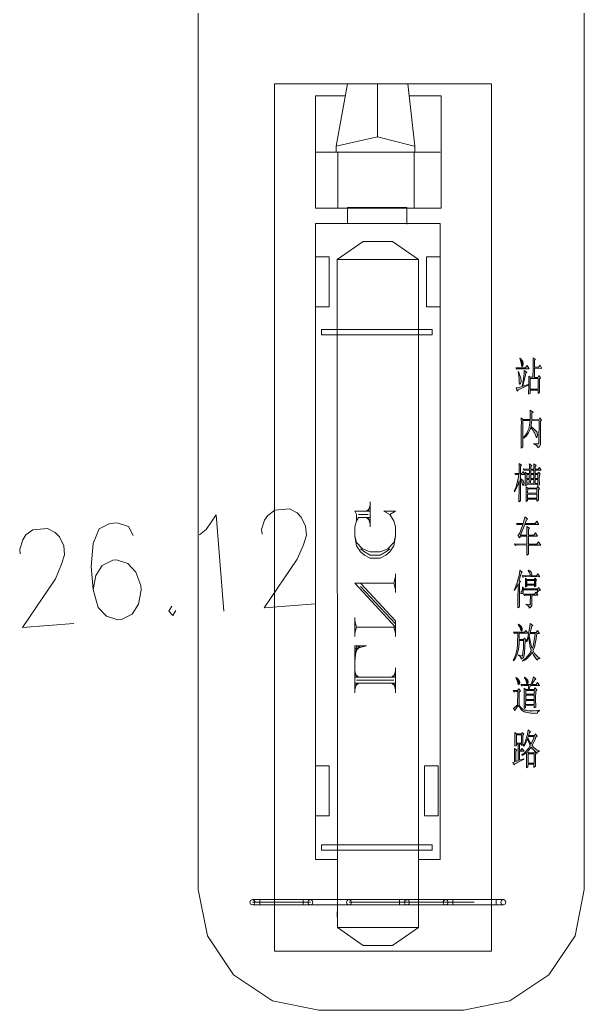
# Model space of a CAD drawing. Header units: millimetres. Extents: x -4415 to 173792, y -78716 to 47289.
# Drawn here: x 51886 to 63583, y -13370 to 7137 of the extents above; entities that cross this region are included whole.
import ezdxf

# ---------------------------------------------------------------- set-up
doc = ezdxf.new("R2010")
doc.units = ezdxf.units.MM

msp = doc.modelspace()

# ---------------------------------------------------------------- hatches: boundary and pattern name
h = msp.add_hatch(color=0)
h.dxf.hatch_style = 2
h.paths.add_polyline_path([(58479, 4395), (58475, 4399), (58479, 4403), (58483, 4399)])
h = msp.add_hatch(color=0)
h.dxf.hatch_style = 2
h.paths.add_polyline_path([(62255, 128), (62281, 99), (62310, 59), (62313, 48), (62317, 37), (62320, 21), (62320, 17), (62320, 5), (62314, -16), (62309, -25), (62304, -34), (62297, -43), (62292, -43), (62284, -24), (62282, -3), (62279, 26), (62262, 87), (62248, 121)])
h = msp.add_hatch(color=0)
h.paths.add_polyline_path([(62523, 139), (62576, 108), (62555, 86), (62554, -59), (62639, -59), (62670, -16), (62708, -80), (62554, -78), (62553, -267), (62623, -267), (62642, -231), (62679, -275), (62658, -297), (62657, -420), (62657, -562), (62658, -580), (62626, -602), (62626, -533), (62464, -531), (62464, -598), (62430, -618), (62431, -577), (62434, -478), (62435, -420), (62435, -363), (62434, -273), (62434, -239), (62466, -266), (62522, -266), (62524, -87), (62524, 116)])
h.paths.add_polyline_path([(62466, -287), (62464, -511), (62626, -512), (62628, -288)])
h = msp.add_hatch(color=0)
h.dxf.hatch_style = 2
h.paths.add_polyline_path([(62167, -67), (62369, -68), (62399, -20), (62441, -88), (62245, -87), (62229, -87), (62201, -91), (62188, -97)])
h = msp.add_hatch(color=0)
h.dxf.hatch_style = 2
h.paths.add_polyline_path([(62171, -485), (62188, -484), (62251, -467), (62298, -453), (62318, -344), (62338, -179), (62340, -125), (62394, -158), (62375, -182), (62361, -249), (62328, -382), (62312, -450), (62421, -413), (62423, -427), (62378, -447), (62276, -496), (62218, -526), (62196, -553)])
h = msp.add_hatch(color=0)
h.dxf.hatch_style = 2
h.paths.add_polyline_path([(62220, -144), (62245, -206), (62270, -283), (62271, -299), (62274, -314), (62276, -334), (62276, -338), (62275, -358), (62269, -383), (62263, -391), (62258, -398), (62250, -406), (62245, -406), (62238, -385), (62237, -365), (62236, -337), (62233, -283), (62230, -258), (62227, -233), (62219, -179), (62214, -150)])
h = msp.add_hatch(color=0)
h.paths.add_polyline_path([(62275, -1734), (62276, -1691), (62278, -1619), (62278, -1590), (62280, -1265), (62281, -1210), (62280, -1130), (62279, -1107), (62314, -1141), (62461, -1142), (62464, -1095), (62464, -996), (62464, -945), (62524, -986), (62500, -1008), (62500, -1042), (62498, -1109), (62497, -1142), (62640, -1143), (62661, -1107), (62701, -1151), (62679, -1173), (62676, -1623), (62677, -1662), (62650, -1714), (62621, -1729), (62620, -1703), (62578, -1664), (62538, -1652), (62538, -1638), (62570, -1643), (62613, -1646), (62624, -1646), (62634, -1646), (62645, -1616), (62644, -1586), (62647, -1164), (62497, -1163), (62494, -1198), (62487, -1259), (62482, -1286), (62544, -1338), (62607, -1401), (62609, -1415), (62611, -1428), (62612, -1450), (62612, -1458), (62612, -1472), (62609, -1492), (62604, -1500), (62601, -1507), (62597, -1515), (62591, -1515), (62585, -1500), (62582, -1485), (62574, -1463), (62553, -1417), (62539, -1392), (62524, -1368), (62494, -1324), (62477, -1303), (62465, -1345), (62430, -1416), (62408, -1445), (62385, -1474), (62337, -1518), (62311, -1533), (62310, -1707)])
h.paths.add_polyline_path([(62313, -1162), (62311, -1517), (62343, -1491), (62395, -1421), (62415, -1376), (62436, -1331), (62459, -1224), (62461, -1163)])
h = msp.add_hatch(color=0)
h.dxf.hatch_style = 2
h.paths.add_polyline_path([(62263, -2376), (62262, -2561), (62262, -2785), (62262, -2821), (62227, -2842), (62229, -2794), (62232, -2578), (62233, -2409), (62214, -2476), (62166, -2589), (62139, -2636), (62135, -2626), (62171, -2534), (62217, -2359), (62226, -2275), (62185, -2275), (62163, -2281), (62145, -2254), (62234, -2254), (62234, -2176), (62234, -2072), (62233, -2047), (62284, -2084), (62265, -2107), (62264, -2254), (62288, -2255), (62313, -2218), (62353, -2276), (62264, -2275), (62263, -2359), (62288, -2379), (62318, -2411), (62323, -2423), (62328, -2435), (62333, -2453), (62333, -2459), (62333, -2467), (62328, -2482), (62324, -2490), (62321, -2498), (62315, -2507), (62310, -2507), (62304, -2490), (62300, -2473), (62295, -2450), (62277, -2400)])
h = msp.add_hatch(color=0)
h.paths.add_polyline_path([(62539, -2166), (62540, -2136), (62539, -2081), (62538, -2056), (62587, -2089), (62568, -2110), (62568, -2166), (62628, -2166), (62655, -2130), (62693, -2188), (62567, -2187), (62567, -2257), (62618, -2258), (62640, -2228), (62672, -2272), (62654, -2291), (62653, -2365), (62654, -2464), (62655, -2490), (62621, -2509), (62621, -2482), (62392, -2481), (62392, -2497), (62358, -2514), (62360, -2479), (62362, -2407), (62362, -2371), (62362, -2335), (62362, -2264), (62361, -2229), (62393, -2255), (62448, -2257), (62448, -2186), (62358, -2185), (62337, -2191), (62319, -2164), (62448, -2165), (62448, -2126), (62448, -2070), (62446, -2055), (62498, -2092), (62477, -2112), (62475, -2165)])
h.paths.add_polyline_path([(62475, -2277), (62474, -2360), (62538, -2361), (62539, -2277)])
h.paths.add_polyline_path([(62474, -2380), (62473, -2461), (62537, -2462), (62538, -2381)])
h.paths.add_polyline_path([(62567, -2277), (62566, -2361), (62623, -2361), (62623, -2278)])
h.paths.add_polyline_path([(62566, -2381), (62566, -2462), (62621, -2462), (62623, -2381)])
h.paths.add_polyline_path([(62393, -2276), (62393, -2360), (62446, -2360), (62446, -2276)])
h.paths.add_polyline_path([(62475, -2186), (62475, -2257), (62539, -2257), (62539, -2187)])
h.paths.add_polyline_path([(62392, -2380), (62392, -2461), (62445, -2461), (62446, -2380)])
h = msp.add_hatch(color=0)
h.paths.add_polyline_path([(62634, -2593), (62634, -2678), (62634, -2787), (62635, -2810), (62602, -2831), (62603, -2790), (62410, -2789), (62410, -2819), (62377, -2838), (62379, -2801), (62380, -2725), (62381, -2686), (62381, -2648), (62380, -2572), (62380, -2534), (62412, -2558), (62600, -2559), (62621, -2529), (62654, -2573)])
h.paths.add_polyline_path([(62411, -2682), (62411, -2769), (62603, -2771), (62603, -2683)])
h.paths.add_polyline_path([(62412, -2578), (62411, -2661), (62603, -2663), (62604, -2580)])
h = msp.add_hatch(color=0)
h.dxf.hatch_style = 2
h.paths.add_polyline_path([(62407, -3199), (62399, -3202), (62375, -3248), (62357, -3292), (62566, -3294), (62602, -3247), (62646, -3314), (62355, -3312), (62266, -3533), (62395, -3534), (62396, -3471), (62395, -3381), (62394, -3354), (62451, -3387), (62431, -3414), (62430, -3534), (62539, -3535), (62572, -3486), (62616, -3556), (62430, -3554), (62429, -3719), (62601, -3720), (62636, -3670), (62683, -3740), (62429, -3739), (62429, -3791), (62429, -3886), (62430, -3930), (62391, -3946), (62392, -3884), (62394, -3781), (62394, -3739), (62202, -3737), (62192, -3737), (62169, -3742), (62157, -3747), (62136, -3717), (62394, -3719), (62395, -3554), (62266, -3553), (62242, -3587), (62208, -3536), (62221, -3527), (62247, -3486), (62260, -3455), (62273, -3423), (62299, -3353), (62312, -3312), (62245, -3312), (62235, -3312), (62212, -3316), (62200, -3321), (62179, -3291), (62318, -3291), (62334, -3239), (62353, -3170), (62356, -3155)])
h = msp.add_hatch(color=0)
h.dxf.hatch_style = 2
h.paths.add_polyline_path([(62244, -4516), (62239, -5019), (62206, -5042), (62208, -5000), (62209, -4937), (62209, -4915), (62212, -4543), (62195, -4581), (62160, -4648), (62141, -4676), (62134, -4670), (62160, -4611), (62202, -4491), (62217, -4429), (62232, -4367), (62249, -4283), (62252, -4262), (62300, -4298), (62282, -4316), (62266, -4367), (62242, -4448), (62234, -4475), (62262, -4496)])
h = msp.add_hatch(color=0)
h.dxf.hatch_style = 2
h.paths.add_polyline_path([(62425, -4269), (62430, -4260), (62454, -4275), (62482, -4298), (62486, -4307), (62490, -4316), (62496, -4328), (62496, -4334), (62496, -4343), (62488, -4364), (62481, -4374), (62596, -4375), (62625, -4335), (62667, -4395), (62373, -4393), (62357, -4393), (62329, -4397), (62317, -4402), (62296, -4372), (62465, -4374), (62464, -4350), (62444, -4298)])
h = msp.add_hatch(color=0)
h.paths.add_polyline_path([(62362, -4608), (62364, -4594), (62365, -4551), (62365, -4522), (62365, -4493), (62365, -4444), (62364, -4426), (62396, -4453), (62548, -4454), (62566, -4424), (62598, -4465), (62581, -4482), (62581, -4522), (62581, -4536), (62582, -4567), (62583, -4585), (62550, -4605), (62550, -4572), (62395, -4571), (62395, -4594)])
h.paths.add_polyline_path([(62396, -4473), (62395, -4551), (62551, -4552), (62551, -4474)])
h = msp.add_hatch(color=0)
h.dxf.hatch_style = 2
h.paths.add_polyline_path([(62601, -4727), (62623, -4667), (62317, -4664), (62319, -4673), (62320, -4688), (62319, -4694), (62319, -4703), (62318, -4719), (62315, -4728), (62313, -4736), (62302, -4745), (62291, -4745), (62280, -4745), (62269, -4740), (62269, -4734), (62269, -4729), (62275, -4716), (62279, -4707), (62289, -4691), (62302, -4644), (62306, -4614), (62315, -4614), (62318, -4644), (62620, -4646), (62639, -4616), (62676, -4670), (62657, -4672), (62623, -4703), (62607, -4733)])
h = msp.add_hatch(color=0)
h.dxf.hatch_style = 2
h.paths.add_polyline_path([(62383, -4963), (62410, -4969), (62444, -4975), (62452, -4974), (62459, -4971), (62467, -4953), (62466, -4937), (62467, -4776), (62404, -4775), (62387, -4775), (62360, -4780), (62347, -4785), (62326, -4755), (62554, -4757), (62582, -4716), (62624, -4777), (62497, -4776), (62496, -4957), (62497, -4991), (62470, -5034), (62443, -5043), (62444, -5025), (62414, -4992), (62383, -4977)])
h = msp.add_hatch(color=0)
h.dxf.hatch_style = 2
h.paths.add_polyline_path([(62225, -6015), (62251, -6023), (62284, -6031), (62291, -6031), (62298, -6030), (62308, -6011), (62311, -5992), (62314, -5974), (62320, -5917), (62322, -5879), (62323, -5840), (62327, -5758), (62328, -5714), (62237, -5713), (62234, -5785), (62220, -5905), (62208, -5953), (62196, -6001), (62151, -6092), (62117, -6135), (62112, -6125), (62139, -6075), (62175, -5979), (62182, -5934), (62191, -5889), (62200, -5801), (62202, -5758), (62203, -5716), (62205, -5618), (62205, -5563), (62161, -5563), (62139, -5569), (62121, -5543), (62349, -5544), (62375, -5507), (62414, -5564), (62238, -5563), (62237, -5694), (62326, -5694), (62348, -5664), (62378, -5708), (62358, -5728), (62354, -5842), (62348, -5973), (62346, -5991), (62342, -6008), (62337, -6036), (62333, -6046), (62329, -6056), (62320, -6073), (62314, -6079), (62308, -6086), (62290, -6098), (62277, -6103), (62275, -6077), (62248, -6041), (62223, -6029)])
h = msp.add_hatch(color=0)
h.dxf.hatch_style = 2
h.paths.add_polyline_path([(62221, -5375), (62248, -5395), (62281, -5426), (62288, -5436), (62293, -5446), (62299, -5464), (62299, -5473), (62299, -5478), (62298, -5491), (62296, -5499), (62294, -5506), (62288, -5515), (62282, -5517), (62277, -5518), (62268, -5501), (62264, -5482), (62260, -5466), (62236, -5417), (62216, -5385)])
h = msp.add_hatch(color=0)
h.paths.add_polyline_path([(62486, -5919), (62466, -5859), (62440, -5722), (62435, -5645), (62417, -5693), (62397, -5743), (62394, -5745), (62387, -5738), (62413, -5651), (62452, -5462), (62465, -5360), (62518, -5404), (62497, -5420), (62488, -5456), (62473, -5519), (62466, -5548), (62590, -5548), (62618, -5508), (62660, -5569), (62599, -5568), (62588, -5684), (62550, -5860), (62522, -5920), (62555, -5984), (62628, -6062), (62667, -6075), (62667, -6089), (62645, -6089), (62620, -6105), (62616, -6122), (62584, -6090), (62527, -6007), (62502, -5957), (62463, -6020), (62365, -6114), (62307, -6143), (62305, -6133), (62364, -6090), (62454, -5984)])
h.paths.add_polyline_path([(62444, -5621), (62453, -5689), (62483, -5817), (62503, -5880), (62523, -5832), (62553, -5677), (62565, -5568), (62460, -5567), (62456, -5581), (62448, -5608)])
h = msp.add_hatch(color=0)
h.dxf.hatch_style = 2
h.paths.add_polyline_path([(62165, -6488), (62171, -6479), (62191, -6494), (62221, -6522), (62230, -6534), (62238, -6547), (62247, -6573), (62246, -6586), (62246, -6600), (62240, -6616), (62236, -6619), (62232, -6622), (62225, -6627), (62218, -6626), (62208, -6606), (62205, -6586), (62201, -6562), (62181, -6514)])
h = msp.add_hatch(color=0)
h.paths.add_polyline_path([(62424, -6729), (62433, -6648), (62350, -6647), (62335, -6647), (62307, -6651), (62294, -6657), (62273, -6627), (62479, -6628), (62499, -6578), (62527, -6496), (62534, -6465), (62581, -6512), (62572, -6516), (62554, -6534), (62544, -6548), (62534, -6561), (62510, -6601), (62496, -6628), (62585, -6629), (62615, -6586), (62657, -6649), (62470, -6648), (62439, -6729), (62546, -6730), (62570, -6695), (62602, -6743), (62578, -6766), (62577, -6918), (62577, -6964), (62578, -7051), (62578, -7092), (62546, -7111), (62546, -7065), (62370, -7064), (62370, -7100), (62337, -7120), (62339, -7062), (62340, -6953), (62341, -6904), (62341, -6854), (62341, -6753), (62340, -6701), (62376, -6728)])
h.paths.add_polyline_path([(62372, -6848), (62371, -6939), (62547, -6940), (62548, -6850)])
h.paths.add_polyline_path([(62371, -6958), (62370, -7043), (62546, -7044), (62547, -6960)])
h.paths.add_polyline_path([(62372, -6748), (62372, -6829), (62548, -6830), (62548, -6749)])
h = msp.add_hatch(color=0)
h.dxf.hatch_style = 2
h.paths.add_polyline_path([(62344, -6486), (62349, -6476), (62366, -6488), (62394, -6513), (62404, -6526), (62413, -6538), (62423, -6561), (62422, -6572), (62422, -6583), (62416, -6599), (62411, -6604), (62407, -6610), (62400, -6614), (62395, -6614), (62387, -6598), (62385, -6581), (62381, -6559), (62361, -6512)])
h = msp.add_hatch(color=0)
h.dxf.hatch_style = 2
h.paths.add_polyline_path([(62234, -7052), (62244, -7069), (62271, -7102), (62289, -7120), (62307, -7137), (62354, -7157), (62383, -7161), (62411, -7167), (62457, -7171), (62475, -7171), (62509, -7171), (62601, -7165), (62658, -7159), (62658, -7172), (62640, -7177), (62618, -7202), (62616, -7223), (62560, -7224), (62469, -7219), (62433, -7214), (62396, -7209), (62341, -7193), (62322, -7182), (62303, -7171), (62269, -7136), (62255, -7112), (62240, -7088), (62221, -7066), (62217, -7067), (62212, -7068), (62194, -7089), (62180, -7110), (62166, -7131), (62148, -7161), (62145, -7172), (62115, -7125), (62134, -7108), (62179, -7070), (62204, -7049), (62206, -6771), (62187, -6771), (62172, -6771), (62144, -6775), (62131, -6780), (62109, -6749), (62202, -6750), (62227, -6714), (62260, -6761), (62236, -6784)])
h = msp.add_hatch(color=0)
h.paths.add_polyline_path([(62574, -8075), (62574, -8147), (62574, -8269), (62575, -8319), (62542, -8342), (62542, -8279), (62419, -8278), (62417, -8328), (62384, -8354), (62386, -8300), (62388, -8140), (62390, -8033), (62372, -8049), (62325, -8081), (62295, -8095), (62293, -8086), (62341, -8051), (62426, -7953), (62464, -7889), (62449, -7857), (62422, -7785), (62410, -7745), (62393, -7794), (62354, -7873), (62334, -7905), (62327, -7899), (62362, -7818), (62410, -7653), (62423, -7567), (62470, -7605), (62451, -7624), (62449, -7632), (62439, -7659), (62431, -7681), (62552, -7682), (62568, -7649), (62605, -7693), (62584, -7715), (62566, -7763), (62526, -7849), (62503, -7889), (62536, -7930), (62611, -7985), (62653, -7998), (62653, -8012), (62638, -8013), (62616, -8031), (62610, -8048), (62576, -8024), (62513, -7962), (62484, -7922), (62470, -7943), (62430, -7991), (62406, -8020), (62427, -8039), (62542, -8041), (62556, -8014), (62591, -8055)])
h.paths.add_polyline_path([(62420, -8060), (62419, -8257), (62543, -8258), (62544, -8061)])
h.paths.add_polyline_path([(62417, -7728), (62429, -7764), (62461, -7830), (62482, -7862), (62500, -7829), (62533, -7749), (62548, -7702), (62427, -7701)])
h = msp.add_hatch(color=0)
h.paths.add_polyline_path([(62167, -8219), (62215, -8203), (62217, -7860), (62177, -7860), (62177, -7887), (62144, -7903), (62146, -7863), (62147, -7786), (62147, -7750), (62148, -7712), (62147, -7649), (62146, -7622), (62179, -7646), (62282, -7647), (62298, -7617), (62334, -7654), (62314, -7677), (62314, -7749), (62314, -7846), (62315, -7871), (62284, -7891), (62285, -7861), (62245, -7861), (62245, -7988), (62273, -7988), (62298, -7951), (62336, -8009), (62244, -8008), (62242, -8193), (62329, -8163), (62332, -8177), (62290, -8196), (62194, -8246), (62142, -8276), (62124, -8293), (62102, -8242), (62139, -8228), (62141, -8126), (62139, -7989), (62138, -7954), (62188, -7988), (62169, -8012)])
h.paths.add_polyline_path([(62178, -7666), (62177, -7840), (62285, -7841), (62287, -7667)])

# ---------------------------------------------------------------- linework, layer by layer
at = {"color": 0, "lineweight": 0}
for points in [[(55583, 21383), (55584, -10870)], [(63583, -10870), (63583, 21384)], [(57165, -12146), (57165, 5813)], [(57165, -12146), (57165, 5813)], [(61665, 5813), (57165, 5813)], [(57165, -12146), (57165, 5813)], [(57165, -12146), (57165, 5813)], [(60484, 5813), (58436, 5813)], [(60484, 5813), (58436, 5813)], [(58676, 5811), (58446, 4523)], [(59926, 5811), (58676, 5811)], [(59300, 4714), (59300, 5811)], [(60073, 4523), (59926, 5811)], [(61665, -12146), (61665, 5813)], [(58017, 3234), (58017, 5564)], [(58017, 5564), (58632, 5564)], [(60616, 5564), (59954, 5564)], [(60616, 3234), (60616, 5564)], [(58446, 4523), (59300, 4714)], [(58446, 4399), (58446, 4523)], [(59300, 4714), (60057, 4523)], [(60073, 4399), (60073, 4523)], [(60600, 4399), (58017, 4399)], [(58479, 4399), (58479, 3234)], [(60057, 3234), (60057, 4399)], [(58017, 3234), (60616, 3234)], [(58479, 3234), (60057, 3234)], [(58676, 3248), (58676, 2919)], [(59910, 3248), (58676, 3248)], [(59910, 2906), (59910, 3248)], [(58017, 2919), (58017, -10248)], [(58017, 2919), (58208, 2919)], [(60600, 2919), (58017, 2919)], [(58308, 2919), (58509, 2919)], [(58609, 2919), (58808, 2919)], [(58908, 2919), (59109, 2919)], [(59209, 2919), (59408, 2919)], [(59508, 2919), (59709, 2919)], [(59809, 2919), (60009, 2919)], [(60108, 2919), (60308, 2919)], [(60409, 2919), (60600, 2919)], [(60600, -10248), (60600, 2919)], [(60149, 2172), (59613, 2546), (59004, 2546), (58467, 2172)], [(58017, 1196), (58017, 2231)], [(58017, 2231), (58301, 2231)], [(58301, 2231), (58301, 1196)], [(58467, 2172), (58468, -11658)], [(58467, 2172), (60149, 2172)], [(60149, 2172), (60149, -11658)], [(60317, 1196), (60317, 2231)], [(60317, 2231), (60600, 2231)], [(60600, 2231), (60600, 1196)], [(58301, 1196), (58017, 1196)], [(60600, 1196), (60317, 1196)], [(59150, -3363), (59150, -2846)], [(56906, -3516), (56899, -3420), (56960, -3225), (57027, -3124), (57172, -3017), (57476, -2992), (57635, -3075), (57719, -3163), (57810, -3347), (57825, -3536), (57765, -3733), (57636, -4030), (56953, -5040), (58017, -4954)], [(59554, -3105), (59676, -3040), (59433, -3040), (59554, -3105), (59636, -3235), (59676, -3363), (59676, -3558), (59636, -3752), (59554, -3882), (59474, -3946), (59353, -4012), (59150, -4012), (59028, -3946), (58948, -3882), (58866, -3752), (58827, -3558), (58827, -3363), (58866, -3235), (58866, -3105), (58827, -3040), (59150, -3040)], [(59150, -2975), (59069, -3040)], [(59150, -2910), (59109, -3040)], [(54233, -3540), (54142, -3357), (53907, -3281), (53754, -3292), (53534, -3406), (53405, -3704), (53368, -4185), (53407, -4659), (53513, -5033), (53680, -5210), (53915, -5286), (53992, -5281), (54212, -5167), (54348, -4965), (54402, -4674), (54393, -4579), (54294, -4301), (54127, -4122), (53892, -4046), (53816, -4053), (53595, -4165), (53459, -4368), (53407, -4659)], [(55608, -3525), (55752, -3418), (55957, -3114), (56118, -5108)], [(59150, -3169), (58907, -3169), (58866, -3235)], [(59109, -3105), (58907, -3105)], [(59150, -3235), (59069, -3169)], [(59150, -3299), (59109, -3169)], [(51894, -3922), (51886, -3826), (51947, -3631), (52015, -3529), (52159, -3422), (52463, -3398), (52623, -3480), (52707, -3568), (52798, -3753), (52813, -3942), (52753, -4138), (52624, -4436), (51941, -5446), (53004, -5360)], [(59676, -3558), (59636, -3688), (59515, -3817), (59353, -3882), (59150, -3882), (58988, -3817), (58866, -3688), (58827, -3558)], [(59554, -3817), (59474, -3882), (59353, -3946), (59150, -3946), (59028, -3882), (58948, -3817)], [(59676, -4400), (59636, -4529)], [(59676, -4723), (59676, -4335)], [(59676, -5436), (58827, -4529)], [(59636, -4529), (58827, -4529)], [(59676, -5306), (58948, -4529)], [(59676, -5372), (58948, -4595)], [(59676, -4659), (59636, -4529)], [(55039, -5005), (54972, -5106), (55055, -5195), (55123, -5093)], [(58827, -5631), (58827, -5242)], [(58866, -5436), (58827, -5306)], [(59676, -5631), (59676, -5306)], [(58866, -5436), (58827, -5566)], [(59676, -5436), (58866, -5436)], [(59676, -5566), (59636, -5436)], [(58827, -6796), (58827, -5825), (59069, -5825)], [(58827, -6149), (58866, -5825)], [(58827, -6019), (58907, -5825)], [(58827, -5955), (58948, -5825)], [(58827, -5889), (59069, -5825)], [(58866, -6472), (58827, -6343)], [(59676, -6343), (59636, -6472)], [(59676, -6796), (59676, -6278)], [(58907, -6472), (58827, -6408)], [(59676, -6472), (58827, -6472)], [(59636, -6538), (58866, -6538)], [(59676, -6408), (59595, -6472)], [(59676, -6602), (58827, -6602)], [(58866, -6602), (58827, -6732)], [(58907, -6602), (58827, -6666)], [(59676, -6666), (59595, -6602)], [(59676, -6732), (59636, -6602)], [(58017, -9344), (58017, -8308)], [(58017, -8308), (58301, -8308)], [(58301, -8308), (58301, -9344)], [(60272, -8308), (60272, -9344)], [(60555, -8308), (60272, -8308)], [(60555, -9344), (60555, -8308)], [(58301, -9344), (58017, -9344)], [(60272, -9344), (60555, -9344)], [(58017, -10248), (58468, -10248)], [(60149, -10248), (60600, -10248)], [(55584, -10870), (55774, -11828), (56316, -12638), (57126, -13180), (58084, -13370)], [(61083, -13370), (62041, -13180), (62851, -12638), (63393, -11828), (63583, -10870)], [(57909, -11081), (56709, -11081)], [(57909, -11134), (56709, -11134)], [(57909, -11189), (56709, -11189)], [(56859, -11189), (56859, -11081)], [(57758, -11081), (57758, -11189)], [(58709, -11081), (57909, -11081)], [(58709, -11189), (57909, -11189)], [(59909, -11081), (58709, -11081)], [(59909, -11134), (58709, -11134)], [(59909, -11188), (58709, -11189)], [(61306, -11134), (58960, -11134)], [(59758, -11081), (59758, -11189)], [(60708, -11081), (59909, -11081)], [(60708, -11188), (59909, -11188)], [(61909, -11081), (60708, -11081)], [(61909, -11188), (60708, -11188)], [(60859, -11188), (60859, -11081)], [(61758, -11081), (61758, -11188)], [(58465, -11444), (58465, -11336)], [(58468, -11658), (60149, -11658)], [(60149, -11658), (59613, -12033), (59004, -12033), (58468, -11658)], [(61665, -12146), (57165, -12146)], [(61083, -13370), (58084, -13370)]]:
    msp.add_lwpolyline(points, dxfattribs=at)
for points in [[(58137, 613), (60434, 613), (60434, 723), (58137, 723)], [(62255, 128), (62281, 99), (62310, 59), (62313, 48), (62317, 37), (62320, 21), (62320, 17), (62320, 5), (62314, -16), (62309, -25), (62304, -34), (62297, -43), (62292, -43), (62284, -24), (62282, -3), (62279, 26), (62262, 87), (62248, 121)], [(62523, 139), (62576, 108), (62555, 86), (62554, -59), (62639, -59), (62670, -16), (62708, -80), (62554, -78), (62553, -267), (62623, -267), (62642, -231), (62679, -275), (62658, -297), (62657, -420), (62657, -562), (62658, -580), (62626, -602), (62626, -533), (62464, -531), (62464, -598), (62430, -618), (62431, -577), (62434, -478), (62435, -420), (62435, -363), (62434, -273), (62434, -239), (62466, -266), (62522, -266), (62524, -87), (62524, 116)], [(62167, -67), (62369, -68), (62399, -20), (62441, -88), (62245, -87), (62229, -87), (62201, -91), (62188, -97)], [(62171, -485), (62188, -484), (62251, -467), (62298, -453), (62318, -344), (62338, -179), (62340, -125), (62394, -158), (62375, -182), (62361, -249), (62328, -382), (62312, -450), (62421, -413), (62423, -427), (62378, -447), (62276, -496), (62218, -526), (62196, -553)], [(62220, -144), (62245, -206), (62270, -283), (62271, -299), (62274, -314), (62276, -334), (62276, -338), (62275, -358), (62269, -383), (62263, -391), (62258, -398), (62250, -406), (62245, -406), (62238, -385), (62237, -365), (62236, -337), (62233, -283), (62230, -258), (62227, -233), (62219, -179), (62214, -150)], [(62466, -287), (62464, -511), (62626, -512), (62628, -288)], [(62275, -1734), (62276, -1691), (62278, -1619), (62278, -1590), (62280, -1265), (62281, -1210), (62280, -1130), (62279, -1107), (62314, -1141), (62461, -1142), (62464, -1095), (62464, -996), (62464, -945), (62524, -986), (62500, -1008), (62500, -1042), (62498, -1109), (62497, -1142), (62640, -1143), (62661, -1107), (62701, -1151), (62679, -1173), (62676, -1623), (62677, -1662), (62650, -1714), (62621, -1729), (62620, -1703), (62578, -1664), (62538, -1652), (62538, -1638), (62570, -1643), (62613, -1646), (62624, -1646), (62634, -1646), (62645, -1616), (62644, -1586), (62647, -1164), (62497, -1163), (62494, -1198), (62487, -1259), (62482, -1286), (62544, -1338), (62607, -1401), (62609, -1415), (62611, -1428), (62612, -1450), (62612, -1458), (62612, -1472), (62609, -1492), (62604, -1500), (62601, -1507), (62597, -1515), (62591, -1515), (62585, -1500), (62582, -1485), (62574, -1463), (62553, -1417), (62539, -1392), (62524, -1368), (62494, -1324), (62477, -1303), (62465, -1345), (62430, -1416), (62408, -1445), (62385, -1474), (62337, -1518), (62311, -1533), (62310, -1707)], [(62313, -1162), (62311, -1517), (62343, -1491), (62395, -1421), (62415, -1376), (62436, -1331), (62459, -1224), (62461, -1163)], [(62263, -2376), (62262, -2561), (62262, -2785), (62262, -2821), (62227, -2842), (62229, -2794), (62232, -2578), (62233, -2409), (62214, -2476), (62166, -2589), (62139, -2636), (62135, -2626), (62171, -2534), (62217, -2359), (62226, -2275), (62185, -2275), (62163, -2281), (62145, -2254), (62234, -2254), (62234, -2176), (62234, -2072), (62233, -2047), (62284, -2084), (62265, -2107), (62264, -2254), (62288, -2255), (62313, -2218), (62353, -2276), (62264, -2275), (62263, -2359), (62288, -2379), (62318, -2411), (62323, -2423), (62328, -2435), (62333, -2453), (62333, -2459), (62333, -2467), (62328, -2482), (62324, -2490), (62321, -2498), (62315, -2507), (62310, -2507), (62304, -2490), (62300, -2473), (62295, -2450), (62277, -2400)], [(62539, -2166), (62540, -2136), (62539, -2081), (62538, -2056), (62587, -2089), (62568, -2110), (62568, -2166), (62628, -2166), (62655, -2130), (62693, -2188), (62567, -2187), (62567, -2257), (62618, -2258), (62640, -2228), (62672, -2272), (62654, -2291), (62653, -2365), (62654, -2464), (62655, -2490), (62621, -2509), (62621, -2482), (62392, -2481), (62392, -2497), (62358, -2514), (62360, -2479), (62362, -2407), (62362, -2371), (62362, -2335), (62362, -2264), (62361, -2229), (62393, -2255), (62448, -2257), (62448, -2186), (62358, -2185), (62337, -2191), (62319, -2164), (62448, -2165), (62448, -2126), (62448, -2070), (62446, -2055), (62498, -2092), (62477, -2112), (62475, -2165)], [(62475, -2186), (62475, -2257), (62539, -2257), (62539, -2187)], [(62392, -2380), (62392, -2461), (62445, -2461), (62446, -2380)], [(62393, -2276), (62393, -2360), (62446, -2360), (62446, -2276)], [(62474, -2380), (62473, -2461), (62537, -2462), (62538, -2381)], [(62475, -2277), (62474, -2360), (62538, -2361), (62539, -2277)], [(62567, -2277), (62566, -2361), (62623, -2361), (62623, -2278)], [(62566, -2381), (62566, -2462), (62621, -2462), (62623, -2381)], [(62634, -2593), (62634, -2678), (62634, -2787), (62635, -2810), (62602, -2831), (62603, -2790), (62410, -2789), (62410, -2819), (62377, -2838), (62379, -2801), (62380, -2725), (62381, -2686), (62381, -2648), (62380, -2572), (62380, -2534), (62412, -2558), (62600, -2559), (62621, -2529), (62654, -2573)], [(62412, -2578), (62411, -2661), (62603, -2663), (62604, -2580)], [(62411, -2682), (62411, -2769), (62603, -2771), (62603, -2683)], [(62407, -3199), (62399, -3202), (62375, -3248), (62357, -3292), (62566, -3294), (62602, -3247), (62646, -3314), (62355, -3312), (62266, -3533), (62395, -3534), (62396, -3471), (62395, -3381), (62394, -3354), (62451, -3387), (62431, -3414), (62430, -3534), (62539, -3535), (62572, -3486), (62616, -3556), (62430, -3554), (62429, -3719), (62601, -3720), (62636, -3670), (62683, -3740), (62429, -3739), (62429, -3791), (62429, -3886), (62430, -3930), (62391, -3946), (62392, -3884), (62394, -3781), (62394, -3739), (62202, -3737), (62192, -3737), (62169, -3742), (62157, -3747), (62136, -3717), (62394, -3719), (62395, -3554), (62266, -3553), (62242, -3587), (62208, -3536), (62221, -3527), (62247, -3486), (62260, -3455), (62273, -3423), (62299, -3353), (62312, -3312), (62245, -3312), (62235, -3312), (62212, -3316), (62200, -3321), (62179, -3291), (62318, -3291), (62334, -3239), (62353, -3170), (62356, -3155)], [(62244, -4516), (62239, -5019), (62206, -5042), (62208, -5000), (62209, -4937), (62209, -4915), (62212, -4543), (62195, -4581), (62160, -4648), (62141, -4676), (62134, -4670), (62160, -4611), (62202, -4491), (62217, -4429), (62232, -4367), (62249, -4283), (62252, -4262), (62300, -4298), (62282, -4316), (62266, -4367), (62242, -4448), (62234, -4475), (62262, -4496)], [(62425, -4269), (62430, -4260), (62454, -4275), (62482, -4298), (62486, -4307), (62490, -4316), (62496, -4328), (62496, -4334), (62496, -4343), (62488, -4364), (62481, -4374), (62596, -4375), (62625, -4335), (62667, -4395), (62373, -4393), (62357, -4393), (62329, -4397), (62317, -4402), (62296, -4372), (62465, -4374), (62464, -4350), (62444, -4298)], [(62362, -4608), (62364, -4594), (62365, -4551), (62365, -4522), (62365, -4493), (62365, -4444), (62364, -4426), (62396, -4453), (62548, -4454), (62566, -4424), (62598, -4465), (62581, -4482), (62581, -4522), (62581, -4536), (62582, -4567), (62583, -4585), (62550, -4605), (62550, -4572), (62395, -4571), (62395, -4594)], [(62396, -4473), (62395, -4551), (62551, -4552), (62551, -4474)], [(62601, -4727), (62623, -4667), (62317, -4664), (62319, -4673), (62320, -4688), (62319, -4694), (62319, -4703), (62318, -4719), (62315, -4728), (62313, -4736), (62302, -4745), (62291, -4745), (62280, -4745), (62269, -4740), (62269, -4734), (62269, -4729), (62275, -4716), (62279, -4707), (62289, -4691), (62302, -4644), (62306, -4614), (62315, -4614), (62318, -4644), (62620, -4646), (62639, -4616), (62676, -4670), (62657, -4672), (62623, -4703), (62607, -4733)], [(62383, -4963), (62410, -4969), (62444, -4975), (62452, -4974), (62459, -4971), (62467, -4953), (62466, -4937), (62467, -4776), (62404, -4775), (62387, -4775), (62360, -4780), (62347, -4785), (62326, -4755), (62554, -4757), (62582, -4716), (62624, -4777), (62497, -4776), (62496, -4957), (62497, -4991), (62470, -5034), (62443, -5043), (62444, -5025), (62414, -4992), (62383, -4977)], [(62225, -6015), (62251, -6023), (62284, -6031), (62291, -6031), (62298, -6030), (62308, -6011), (62311, -5992), (62314, -5974), (62320, -5917), (62322, -5879), (62323, -5840), (62327, -5758), (62328, -5714), (62237, -5713), (62234, -5785), (62220, -5905), (62208, -5953), (62196, -6001), (62151, -6092), (62117, -6135), (62112, -6125), (62139, -6075), (62175, -5979), (62182, -5934), (62191, -5889), (62200, -5801), (62202, -5758), (62203, -5716), (62205, -5618), (62205, -5563), (62161, -5563), (62139, -5569), (62121, -5543), (62349, -5544), (62375, -5507), (62414, -5564), (62238, -5563), (62237, -5694), (62326, -5694), (62348, -5664), (62378, -5708), (62358, -5728), (62354, -5842), (62348, -5973), (62346, -5991), (62342, -6008), (62337, -6036), (62333, -6046), (62329, -6056), (62320, -6073), (62314, -6079), (62308, -6086), (62290, -6098), (62277, -6103), (62275, -6077), (62248, -6041), (62223, -6029)], [(62221, -5375), (62248, -5395), (62281, -5426), (62288, -5436), (62293, -5446), (62299, -5464), (62299, -5473), (62299, -5478), (62298, -5491), (62296, -5499), (62294, -5506), (62288, -5515), (62282, -5517), (62277, -5518), (62268, -5501), (62264, -5482), (62260, -5466), (62236, -5417), (62216, -5385)], [(62486, -5919), (62466, -5859), (62440, -5722), (62435, -5645), (62417, -5693), (62397, -5743), (62394, -5745), (62387, -5738), (62413, -5651), (62452, -5462), (62465, -5360), (62518, -5404), (62497, -5420), (62488, -5456), (62473, -5519), (62466, -5548), (62590, -5548), (62618, -5508), (62660, -5569), (62599, -5568), (62588, -5684), (62550, -5860), (62522, -5920), (62555, -5984), (62628, -6062), (62667, -6075), (62667, -6089), (62645, -6089), (62620, -6105), (62616, -6122), (62584, -6090), (62527, -6007), (62502, -5957), (62463, -6020), (62365, -6114), (62307, -6143), (62305, -6133), (62364, -6090), (62454, -5984)], [(62444, -5621), (62453, -5689), (62483, -5817), (62503, -5880), (62523, -5832), (62553, -5677), (62565, -5568), (62460, -5567), (62456, -5581), (62448, -5608)], [(62165, -6488), (62171, -6479), (62191, -6494), (62221, -6522), (62230, -6534), (62238, -6547), (62247, -6573), (62246, -6586), (62246, -6600), (62240, -6616), (62236, -6619), (62232, -6622), (62225, -6627), (62218, -6626), (62208, -6606), (62205, -6586), (62201, -6562), (62181, -6514)], [(62424, -6729), (62433, -6648), (62350, -6647), (62335, -6647), (62307, -6651), (62294, -6657), (62273, -6627), (62479, -6628), (62499, -6578), (62527, -6496), (62534, -6465), (62581, -6512), (62572, -6516), (62554, -6534), (62544, -6548), (62534, -6561), (62510, -6601), (62496, -6628), (62585, -6629), (62615, -6586), (62657, -6649), (62470, -6648), (62439, -6729), (62546, -6730), (62570, -6695), (62602, -6743), (62578, -6766), (62577, -6918), (62577, -6964), (62578, -7051), (62578, -7092), (62546, -7111), (62546, -7065), (62370, -7064), (62370, -7100), (62337, -7120), (62339, -7062), (62340, -6953), (62341, -6904), (62341, -6854), (62341, -6753), (62340, -6701), (62376, -6728)], [(62344, -6486), (62349, -6476), (62366, -6488), (62394, -6513), (62404, -6526), (62413, -6538), (62423, -6561), (62422, -6572), (62422, -6583), (62416, -6599), (62411, -6604), (62407, -6610), (62400, -6614), (62395, -6614), (62387, -6598), (62385, -6581), (62381, -6559), (62361, -6512)], [(62234, -7052), (62244, -7069), (62271, -7102), (62289, -7120), (62307, -7137), (62354, -7157), (62383, -7161), (62411, -7167), (62457, -7171), (62475, -7171), (62509, -7171), (62601, -7165), (62658, -7159), (62658, -7172), (62640, -7177), (62618, -7202), (62616, -7223), (62560, -7224), (62469, -7219), (62433, -7214), (62396, -7209), (62341, -7193), (62322, -7182), (62303, -7171), (62269, -7136), (62255, -7112), (62240, -7088), (62221, -7066), (62217, -7067), (62212, -7068), (62194, -7089), (62180, -7110), (62166, -7131), (62148, -7161), (62145, -7172), (62115, -7125), (62134, -7108), (62179, -7070), (62204, -7049), (62206, -6771), (62187, -6771), (62172, -6771), (62144, -6775), (62131, -6780), (62109, -6749), (62202, -6750), (62227, -6714), (62260, -6761), (62236, -6784)], [(62372, -6748), (62372, -6829), (62548, -6830), (62548, -6749)], [(62371, -6958), (62370, -7043), (62546, -7044), (62547, -6960)], [(62372, -6848), (62371, -6939), (62547, -6940), (62548, -6850)], [(62574, -8075), (62574, -8147), (62574, -8269), (62575, -8319), (62542, -8342), (62542, -8279), (62419, -8278), (62417, -8328), (62384, -8354), (62386, -8300), (62388, -8140), (62390, -8033), (62372, -8049), (62325, -8081), (62295, -8095), (62293, -8086), (62341, -8051), (62426, -7953), (62464, -7889), (62449, -7857), (62422, -7785), (62410, -7745), (62393, -7794), (62354, -7873), (62334, -7905), (62327, -7899), (62362, -7818), (62410, -7653), (62423, -7567), (62470, -7605), (62451, -7624), (62449, -7632), (62439, -7659), (62431, -7681), (62552, -7682), (62568, -7649), (62605, -7693), (62584, -7715), (62566, -7763), (62526, -7849), (62503, -7889), (62536, -7930), (62611, -7985), (62653, -7998), (62653, -8012), (62638, -8013), (62616, -8031), (62610, -8048), (62576, -8024), (62513, -7962), (62484, -7922), (62470, -7943), (62430, -7991), (62406, -8020), (62427, -8039), (62542, -8041), (62556, -8014), (62591, -8055)], [(62167, -8219), (62215, -8203), (62217, -7860), (62177, -7860), (62177, -7887), (62144, -7903), (62146, -7863), (62147, -7786), (62147, -7750), (62148, -7712), (62147, -7649), (62146, -7622), (62179, -7646), (62282, -7647), (62298, -7617), (62334, -7654), (62314, -7677), (62314, -7749), (62314, -7846), (62315, -7871), (62284, -7891), (62285, -7861), (62245, -7861), (62245, -7988), (62273, -7988), (62298, -7951), (62336, -8009), (62244, -8008), (62242, -8193), (62329, -8163), (62332, -8177), (62290, -8196), (62194, -8246), (62142, -8276), (62124, -8293), (62102, -8242), (62139, -8228), (62141, -8126), (62139, -7989), (62138, -7954), (62188, -7988), (62169, -8012)], [(62178, -7666), (62177, -7840), (62285, -7841), (62287, -7667)], [(62417, -7728), (62429, -7764), (62461, -7830), (62482, -7862), (62500, -7829), (62533, -7749), (62548, -7702), (62427, -7701)], [(62420, -8060), (62419, -8257), (62543, -8258), (62544, -8061)], [(58137, -10056), (60434, -10056), (60434, -9946), (58137, -9946)], [(56655, -11134), (56670, -11097), (56709, -11081), (56746, -11097), (56762, -11134), (56746, -11173), (56709, -11189), (56670, -11173)], [(57854, -11134), (57870, -11097), (57909, -11081), (57946, -11097), (57962, -11134), (57946, -11173), (57909, -11189), (57870, -11173)], [(58655, -11134), (58670, -11097), (58709, -11081), (58747, -11097), (58762, -11134), (58747, -11173), (58709, -11189), (58670, -11173)], [(59855, -11134), (59870, -11097), (59909, -11081), (59946, -11097), (59962, -11134), (59946, -11173), (59909, -11188), (59870, -11173)], [(60655, -11134), (60671, -11097), (60708, -11081), (60747, -11097), (60762, -11134), (60747, -11173), (60708, -11188), (60671, -11173)], [(61855, -11134), (61870, -11097), (61909, -11081), (61947, -11097), (61962, -11134), (61947, -11173), (61909, -11188), (61870, -11173)]]:
    msp.add_lwpolyline(points, close=True, dxfattribs=at)

doc.saveas('drawing.dxf')
